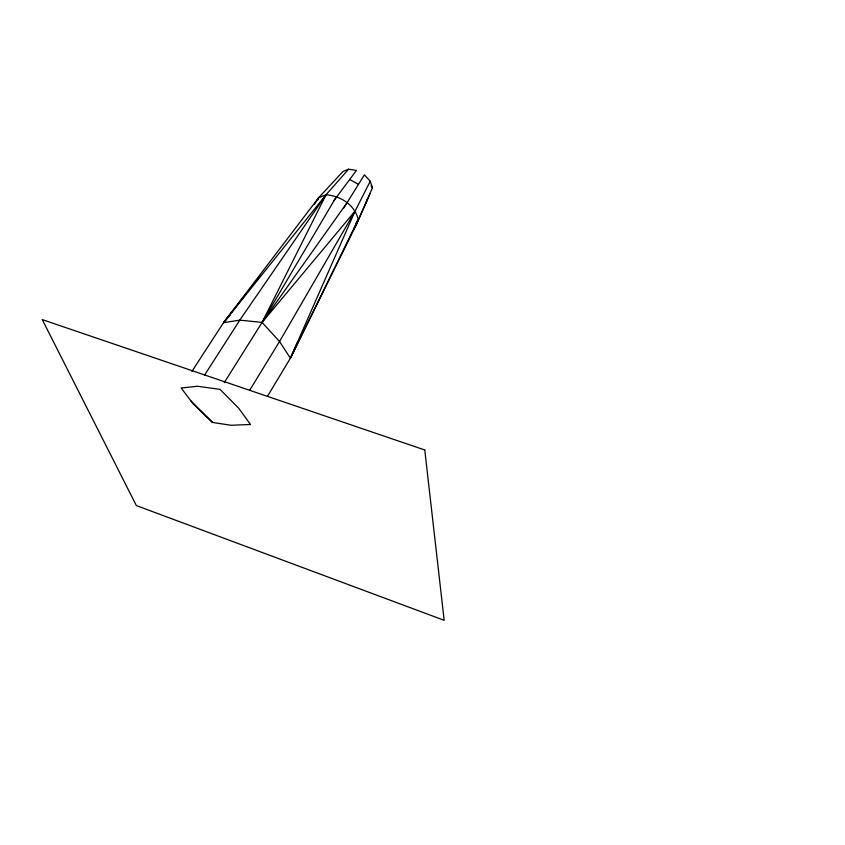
<?xml version="1.0" encoding="UTF-8"?>
<svg xmlns="http://www.w3.org/2000/svg" width="845" height="845" viewBox="0 0 845 845"><rect width="100%" height="100%" fill="white"/><g stroke="black" fill="none" stroke-linecap="round" stroke-linejoin="round"><path stroke-width="1.27" d="M317.836 199.874L318.649 197.688L343.028 171.45L348.594 169.19L356.432 170.426L333.648 201.036M224.231 382.658L262.087 322.42L325.98 194.825L348.594 169.19M267.411 396.411L290.405 358.206L355.65 226.048L372.455 187.822L370.247 181.242L364.385 174.862L343.704 208.102M353.601 229.417L358.217 219.605C355.058 205.05 340.26 195.607 325.98 194.825L318.649 197.688L223.524 322.684L191.931 371.388M365.346 204.279L367.554 198.765M370.247 181.242L355.143 210.996L290.405 358.206L358.217 219.605L356.167 222.964M355.724 226.08L370.459 192.818M297.377 342.616L290.405 358.206L279.558 341.507L262.087 322.42L239.79 320.139L223.524 322.684L230.453 314.773M336.458 196.589L262.077 322.441L355.143 210.996L279.558 341.507L249.581 390.422M350.316 218.844L355.143 210.996M321.755 201.448L325.98 194.825L223.524 322.684L246.275 293.585M204.479 375.243L239.79 320.139L325.98 194.825M314.382 204.342L318.649 197.688M262.077 322.441L347.168 202.536M256.869 280.086L260.123 275.935M212.517 422.437L231.012 425.267L250.5 424.496L238.67 408.209L220.027 389.355L197.424 386.26L181.157 387.992L193.178 403.889L212.517 422.437L190.885 400.857M349.566 179.415L358.47 184.368M371.113 185.668L372.455 187.822M424.771 449.984L42.25 319.6L136.372 505.585L444.164 620.314L424.771 449.984"/></g></svg>
